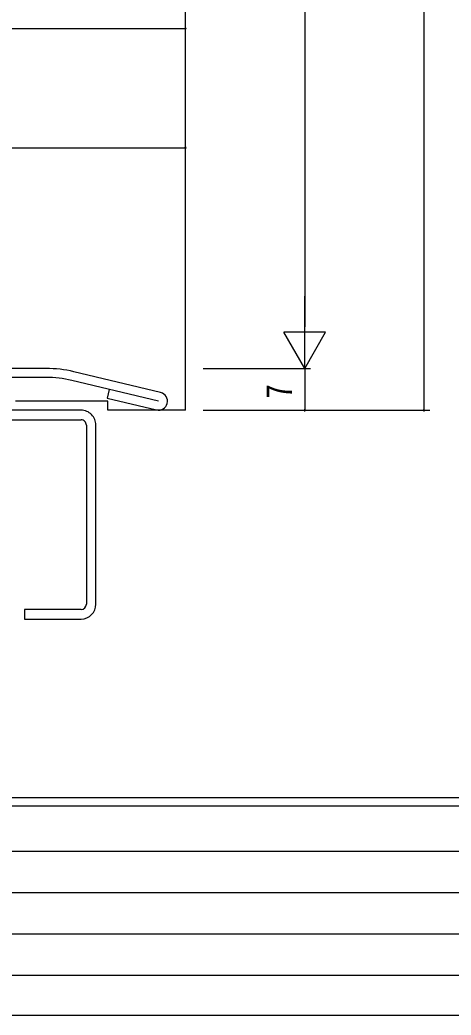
# Model space of a CAD drawing. Units: millimetres, scale not verified. Extents: x -1062 to 397, y -282 to 282.
# Drawn here: x -274.6 to -202.3, y -282.1 to -115.3 of the extents above; entities that cross this region are included whole.
import ezdxf
from ezdxf.enums import TextEntityAlignment as Align

# ---------------------------------------------------------------- set-up
doc = ezdxf.new("R2010")
doc.units = ezdxf.units.MM
doc.header["$LTSCALE"] = 2
for name, color, linetype in [('0-2_YKK_11', 7, 'Continuous'), ('0-3_YKK_12', 2, 'Continuous'), ('0-6_YKK_D', 6, 'Continuous'), ('0-7_YKK_ZWAK', 7, 'Continuous')]:
    doc.layers.add(name, color=color, linetype=linetype)
doc.styles.add('ＭＳ ゴシック', font='')
doc.styles.get('ＭＳ ゴシック').set_extended_font_data('MS Gothic')

msp = doc.modelspace()

# ---------------------------------------------------------------- linework, layer by layer
at = {"layer": '0-2_YKK_11'}
for p, q in [((-270.265, -173.7), (-315.4, -173.7)), ((-251.05, -177.741), (-265.6, -174.252)), ((-270.265, -175.2), (-315.4, -175.2)), ((-251.4, -179.2), (-265.95, -175.71)), ((-264.4, -180.7), (-297.4, -180.7)), ((-297.4, -182.3), (-264.4, -182.3)), ((-263.5, -183.2), (-263.5, -213.2)), ((-261.9, -213.2), (-261.9, -183.2)), ((-264.4, -214.1), (-273.9, -214.1)), ((-273.9, -214.1), (-273.9, -215.7)), ((-273.9, -215.7), (-264.4, -215.7))]:
    msp.add_line(p, q, dxfattribs=at)
msp.add_lwpolyline([(-259.666, -177.217), (-260.015, -178.676), (-251.75, -180.659)], dxfattribs=at)
for centre, radius, start, end in [((-270.265, -193.7), 20, 76.51261, 89.99998), ((-270.265, -193.7), 18.5, 76.51261, 89.99998), ((-251.4, -179.2), 1.5, 256.51263, 76.51261), ((-264.4, -183.2), 2.5, 359.99988, 89.99998), ((-264.4, -183.2), 0.9, 359.99893, 89.99903), ((-264.4, -213.2), 0.9, 269.99997, 359.9999), ((-264.4, -213.2), 2.5, 270, 359.99993)]:
    msp.add_arc(centre, radius, start, end, dxfattribs=at)
at = {"layer": '0-3_YKK_12'}
for p, q in [((-246.9, -180.7), (-246.9, -32.7)), ((-259.9, -179.2), (-275.4, -179.2))]:
    msp.add_line(p, q, dxfattribs=at)
msp.add_lwpolyline([(-246.9, -180.7), (-259.9, -180.7), (-259.9, -179.2)], dxfattribs=at)
at = {"layer": '0-6_YKK_D'}
for p, q in [((-206.9, 119.3), (-206.9, -180.7)), ((-226.9, 104.3), (-226.9, -166.7)), ((-358.9, -116.7), (-246.9, -116.7)), ((-246.9, -164.712), (-246.9, -115.7)), ((-316.9, -136.7), (-246.9, -136.7)), ((-246.9, -164.712), (-246.9, -135.7)), ((-226.9, -173.7), (-226.9, -161.576)), ((-226.9, -173.7), (-230.4, -167.638)), ((-223.4, -167.638), (-230.4, -167.638)), ((-226.9, -173.7), (-223.4, -167.638)), ((-243.9, -173.7), (-225.9, -173.7)), ((-243.9, -173.7), (-225.9, -173.7)), ((-226.9, -173.7), (-226.9, -180.7)), ((-243.9, -180.7), (-225.9, -180.7)), ((-243.9, -180.7), (-205.9, -180.7))]:
    msp.add_line(p, q, dxfattribs=at)
for centre, start, end in [((-246.9, -116.7), 0, 180), ((-246.9, -116.7), 180, 0), ((-246.9, -136.7), 0, 180), ((-246.9, -136.7), 180, 0), ((-226.9, -180.7), 90, 270), ((-226.9, -180.7), 270, 90), ((-206.9, -180.7), 89.99993, 269.99993), ((-206.9, -180.7), 269.99993, 89.99993)]:
    msp.add_arc(centre, 0.106, start, end, dxfattribs=at)
at = {"layer": '0-7_YKK_ZWAK'}
for p, q in [((376.1, -245.7), (-393.9, -245.7)), ((338.3, -247.1), (-393.9, -247.1)), ((-389.301, -254.612), (-141.109, -254.612)), ((-389.301, -261.541), (-141.109, -261.541)), ((-389.301, -268.47), (-141.109, -268.47)), ((-389.301, -275.398), (-141.109, -275.398)), ((-393.9, -282.1), (338.3, -282.1))]:
    msp.add_line(p, q, dxfattribs=at)

# ---------------------------------------------------------------- texts
at = {"layer": '0-6_YKK_D', "style": 'ＭＳ ゴシック', "width": 0.8}
msp.add_text('7', height=4.399, rotation=90, dxfattribs=at).set_placement((-227.7, -178.747), align=Align.BOTTOM_LEFT)

doc.saveas('drawing.dxf')
